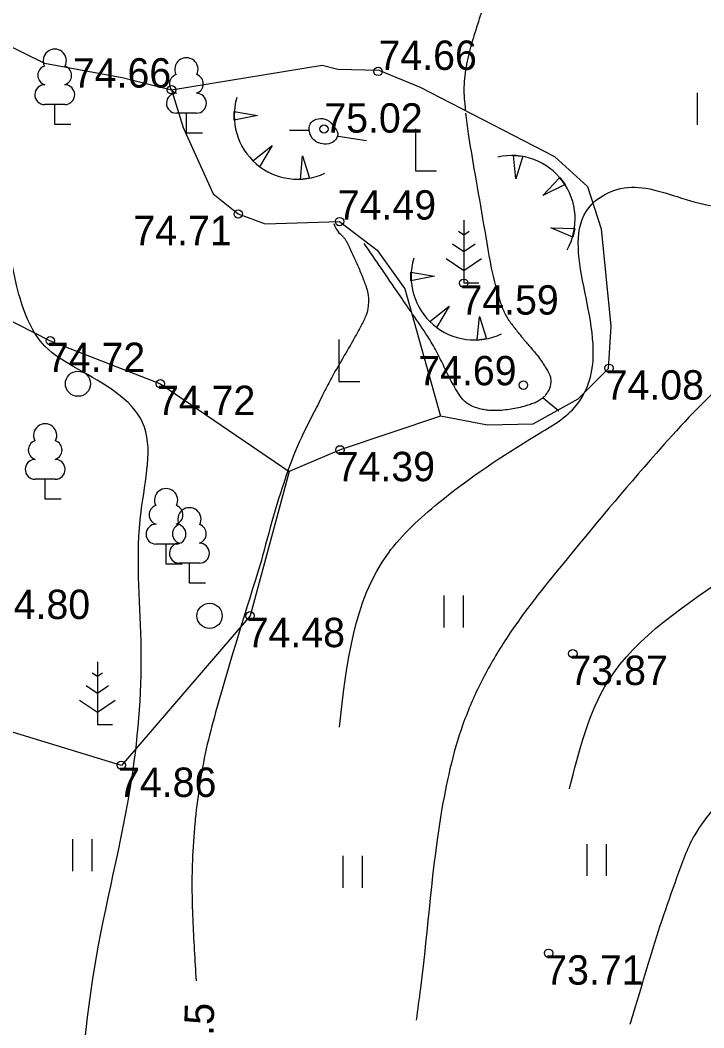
# Model space of a CAD drawing. Extents: x 637052 to 638628, y 6462502 to 6466834.
# Drawn here: x 637626.45 to 637642.74, y 6465808.45 to 6465832.47 of the extents above; entities that cross this region are included whole.
import ezdxf

# ---------------------------------------------------------------- set-up
doc = ezdxf.new("R2010")
doc.units = 0
for name, color, linetype in [('HALJASTUS', 7, 'Continuous'), ('HORISONTAAL-EH2000', 7, 'Continuous'), ('KORGUS-EH2000', 7, 'Continuous'), ('PUU', 7, 'Continuous'), ('RELJEEF', 7, 'Continuous')]:
    doc.layers.add(name, color=color, linetype=linetype)

msp = doc.modelspace()

# ---------------------------------------------------------------- linework, layer by layer
at = {"layer": 'HALJASTUS'}
for p, q in [((637642.578, 6465830.736), (637642.578, 6465829.976)), ((637635.868, 6465829.88), (637635.868, 6465828.88)), ((637635.868, 6465828.88), (637636.368, 6465828.88)), ((637634.044, 6465824.861), (637634.044, 6465823.861)), ((637634.044, 6465823.861), (637634.544, 6465823.861)), ((637636.543, 6465818.758), (637636.543, 6465817.998)), ((637637.003, 6465818.758), (637637.003, 6465817.998)), ((637627.701, 6465812.948), (637627.701, 6465812.188)), ((637628.161, 6465812.948), (637628.161, 6465812.188)), ((637639.956, 6465812.834), (637639.956, 6465812.074)), ((637640.416, 6465812.834), (637640.416, 6465812.074)), ((637634.142, 6465812.549), (637634.142, 6465811.789)), ((637634.602, 6465812.549), (637634.602, 6465811.789))]:
    msp.add_line(p, q, dxfattribs=at)
for points in [[(637623.834, 6465834.261), (637625.421, 6465832.291), (637626.029, 6465831.939), (637627.031, 6465831.445), (637628.882, 6465831.102), (637630.058, 6465830.812), (637633.651, 6465831.394), (637634.019, 6465831.305), (637634.995, 6465831.274), (637635.985, 6465830.874), (637639.181, 6465829.224), (637639.967, 6465828.503), (637640.297, 6465827.499), (637640.526, 6465825.177), (637640.465, 6465824.159), (637639.739, 6465823.438), (637638.67, 6465822.837), (637637.583, 6465822.817), (637636.463, 6465823.03), (637634.074, 6465822.228), (637632.861, 6465821.715)], [(637630.058, 6465830.812), (637630.339, 6465829.91), (637631.051, 6465828.33), (637631.65, 6465827.85), (637632.294, 6465827.619), (637634.062, 6465827.668), (637634.958, 6465826.985), (637635.617, 6465826.07), (637636.463, 6465823.03)], [(637624.342, 6465826.268), (637627.17, 6465824.83), (637629.793, 6465823.804), (637632.861, 6465821.715), (637631.929, 6465818.272), (637628.865, 6465814.703), (637624.367, 6465816.08)]]:
    msp.add_lwpolyline(points, dxfattribs=at)
for centre in [(637627.831, 6465823.804), (637630.966, 6465818.271)]:
    msp.add_circle(centre, 0.3, dxfattribs=at)
at = {"layer": 'HORISONTAAL-EH2000'}
for p, q in [((637633.348, 6465829.84), (637632.869, 6465829.84)), ((637634.033, 6465829.703), (637634.701, 6465829.6)), ((637638.912, 6465823.468), (637639.289, 6465823.159))]:
    msp.add_line(p, q, dxfattribs=at)
for points in [[(637639.539, 6465814.147), (637640.463, 6465816.717), (637643.442, 6465819.321), (637647.14, 6465822.233), (637650.804, 6465826.036), (637653.509, 6465830.662), (637657.138, 6465836.349), (637659.775, 6465839.672), (637662.411, 6465844.503), (637664.808, 6465846.353), (637666.006, 6465847.655), (637667.273, 6465850.567), (637670.68, 6465858.482), (637674.31, 6465868.623), (637674.378, 6465870.199), (637673.351, 6465874.105), (637672.598, 6465880.135), (637670.338, 6465883.287), (637668.77, 6465883.833), (637666.349, 6465884.144), (637662.035, 6465884.11), (637660.22, 6465883.493), (637656.933, 6465880.615), (637651.694, 6465877.634), (637648.407, 6465874.653), (637645.363, 6465873.297), (637643.887, 6465873.591), (637642.415, 6465875.27), (637640.703, 6465876.229), (637638.032, 6465878.251), (637636.218, 6465883.219), (637634.642, 6465884.555), (637631.458, 6465886.508), (637630.329, 6465886.336), (637629.746, 6465885.069), (637631.116, 6465881.951), (637631.938, 6465879.244), (637631.869, 6465873.283), (637630.534, 6465869.994), (637628.993, 6465867.63), (637626.973, 6465867.39), (637625.945, 6465868.726), (637624.473, 6465873.625), (637623.925, 6465878.319), (637620.506, 6465888.133), (637618.721, 6465889.352), (637616.256, 6465890.277), (637615.126, 6465891.613), (637613.927, 6465894.217), (637613.379, 6465896.752), (637612.856, 6465897.72), (637612.01, 6465898.739), (637609.955, 6465900.624)], [(637678.331, 6465874.494), (637678.532, 6465870.863), (637678.361, 6465869.184), (637675.553, 6465862.846), (637673.259, 6465857.707), (637670.349, 6465850.58), (637669.213, 6465847.786), (637668.622, 6465846.398), (637667.986, 6465845.03), (637667.164, 6465843.468), (637666.282, 6465841.939), (637665.379, 6465840.423), (637664.493, 6465838.897), (637663.668, 6465837.379), (637661.318, 6465832.755), (637659.688, 6465829.705), (637658.804, 6465828.218), (637658.337, 6465827.488), (637657.851, 6465826.769), (637657.239, 6465826.064), (637656.584, 6465825.398), (637654.601, 6465823.153), (637652.612, 6465820.91), (637650.797, 6465819.197), (637649.657, 6465818.396), (637648.484, 6465817.647), (637647.304, 6465816.91), (637646.141, 6465816.147), (637643.607, 6465814.297), (637642.511, 6465813.03), (637642.092, 6465812.027), (637641.737, 6465811.012), (637641.107, 6465808.953), (637640.98, 6465808.53)], [(637666.698, 6465869.71), (637666.702, 6465869.39), (637666.977, 6465868.4), (637667.57, 6465867.485), (637668.191, 6465866.58), (637668.551, 6465865.621), (637668.626, 6465864.825), (637668.631, 6465864.005), (637668.544, 6465863.188), (637668.346, 6465862.401), (637668.009, 6465861.491), (637667.649, 6465860.589), (637666.976, 6465858.769), (637664.802, 6465851.848), (637663.98, 6465849.313), (637663.659, 6465848.906), (637663.431, 6465848.747), (637663.192, 6465848.593), (637662.906, 6465848.428), (637662.61, 6465848.319), (637662.199, 6465848.388), (637661.857, 6465848.73), (637661.775, 6465849.049), (637661.808, 6465849.4), (637661.829, 6465849.751), (637661.711, 6465850.066), (637661.409, 6465850.265), (637660.821, 6465850.221), (637660.589, 6465850.088), (637660.37, 6465849.939), (637659.999, 6465849.57), (637659.757, 6465849.211), (637659.54, 6465848.842), (637659.321, 6465848.477), (637659.075, 6465848.131), (637657.996, 6465846.812), (637656.567, 6465845.167), (637656.214, 6465844.617), (637655.881, 6465844.057), (637655.256, 6465842.913), (637654.653, 6465841.757), (637654.033, 6465840.61), (637653.554, 6465839.788), (637652.013, 6465838.589), (637649.856, 6465837.698), (637648.897, 6465837.355), (637648.421, 6465837.122), (637648.221, 6465836.955), (637648.075, 6465836.739), (637647.992, 6465836.485), (637647.95, 6465836.226), (637647.919, 6465835.966), (637647.87, 6465835.711), (637647.767, 6465835.368), (637647.695, 6465834.287), (637647.777, 6465833.197), (637647.888, 6465832.105), (637647.904, 6465831.017), (637647.733, 6465829.784), (637646.706, 6465827.145), (637645.644, 6465825.672), (637645.053, 6465825.18), (637644.422, 6465824.745), (637643.794, 6465824.312), (637643.213, 6465823.822), (637641.604, 6465822.143), (637639.378, 6465819.505), (637638.077, 6465817.792), (637637.506, 6465816.831), (637637.05, 6465815.817), (637636.502, 6465813.681), (637635.989, 6465809.398), (637635.886, 6465808.634)], [(637634.06, 6465815.621), (637635.225, 6465819.766), (637636.423, 6465820.966), (637638.751, 6465822.576), (637639.71, 6465823.295), (637640.087, 6465824.22), (637640.155, 6465828.16), (637640.669, 6465828.435), (637642.107, 6465828.263), (637643.613, 6465828.195), (637643.887, 6465828.743), (637644.435, 6465831.861), (637643.956, 6465834.328), (637642.21, 6465835.972), (637641.833, 6465837.514), (637642.038, 6465839.364), (637643.545, 6465839.638), (637645.497, 6465839.193), (637646.9, 6465839.741), (637648.373, 6465841.797), (637650.633, 6465843.475), (637654.194, 6465847.21), (637654.776, 6465848.135), (637657.686, 6465854.131), (637658.885, 6465857.557), (637658.542, 6465860.024), (637657.549, 6465860.469), (637654.468, 6465859.784), (637651.352, 6465858.002), (637646.627, 6465856.563), (637643.785, 6465855.981), (637640.908, 6465857.42), (637639.368, 6465858.002), (637637.998, 6465857.248), (637636.354, 6465855.981), (637634.437, 6465852.486), (637631.218, 6465849.711), (637627.829, 6465848.991), (637624.85, 6465849.471), (637620.399, 6465851.39), (637619.063, 6465851.972), (637616.221, 6465851.835), (637613.311, 6465850.396), (637612.421, 6465849.608), (637608.877, 6465848.375), (637604.699, 6465849.266), (637601.686, 6465852.829), (637598.605, 6465855.433), (637598.057, 6465857.557), (637597.509, 6465860.092)], [(637600.676, 6465796.777), (637605.71, 6465796.64), (637611.633, 6465796.982), (637617.214, 6465796.674), (637620.946, 6465797.017), (637624.028, 6465798.353), (637626.373, 6465800.203), (637627.743, 6465805.137), (637628.222, 6465809.865), (637629.113, 6465814.387), (637629.335, 6465817.676), (637629.335, 6465820.76), (637629.369, 6465822.884), (637627.829, 6465824.152), (637627.041, 6465824.7), (637626.425, 6465825.933), (637625.055, 6465831.587), (637622.213, 6465833.231), (637618.481, 6465833.3), (637613.071, 6465832.169), (637609.134, 6465830.97), (637603.963, 6465830.387), (637601.977, 6465829.188), (637599.82, 6465826.516), (637596.02, 6465823.878), (637594.581, 6465823.432), (637592.698, 6465824.118), (637590.61, 6465826.242), (637588.761, 6465830.97), (637587.733, 6465834.91), (637586.912, 6465838.336), (637586.638, 6465843.612)], [(637639.253, 6465838.821), (637639.474, 6465838.536), (637639.655, 6465838.226), (637639.812, 6465837.901), (637639.962, 6465837.568), (637640.032, 6465837.398), (637640.085, 6465837.22), (637640.11, 6465837.042), (637640.109, 6465836.955), (637640.098, 6465836.87), (637639.967, 6465836.586), (637639.858, 6465836.46), (637639.73, 6465836.345), (637639.62, 6465836.288), (637639.499, 6465836.26), (637639.381, 6465836.231), (637639.283, 6465836.171), (637639.031, 6465835.86), (637638.761, 6465835.468), (637638.499, 6465835.075), (637638.041, 6465834.249), (637637.885, 6465833.885), (637637.741, 6465833.518), (637637.605, 6465833.147), (637637.479, 6465832.774), (637637.305, 6465832.233), (637637.148, 6465831.691), (637637.045, 6465831.147), (637637.025, 6465830.874), (637637.032, 6465830.6), (637637.058, 6465830.333)], [(637633.932, 6465829.925), (637633.761, 6465830.096), (637633.384, 6465830.028), (637633.384, 6465829.702), (637633.607, 6465829.531), (637633.966, 6465829.617), (637634.018, 6465829.771), (637633.932, 6465829.925)], [(637637.066, 6465830.256), (637637.13, 6465829.764), (637637.265, 6465828.93), (637637.673, 6465826.562)], [(637633.924, 6465827.622), (637634.021, 6465827.437), (637634.139, 6465827.312), (637634.192, 6465827.249), (637634.232, 6465827.184), (637634.361, 6465826.909), (637634.488, 6465826.633), (637634.549, 6465826.494), (637634.606, 6465826.354), (637634.66, 6465826.213), (637634.711, 6465826.07), (637634.694, 6465825.437), (637634.574, 6465825.19), (637634.446, 6465824.949), (637634.174, 6465824.474), (637633.902, 6465824.001), (637633.71, 6465823.64), (637633.65, 6465823.518), (637633.541, 6465823.297), (637633.429, 6465823.077), (637633.205, 6465822.637), (637632.831, 6465821.727), (637632.193, 6465819.564)], [(637635.766, 6465825.515), (637635.469, 6465825.951), (637634.647, 6465827.15)], [(637637.673, 6465826.562), (637637.882, 6465825.779), (637637.923, 6465825.656), (637637.947, 6465825.596), (637637.972, 6465825.536), (637638.029, 6465825.42), (637638.098, 6465825.312), (637638.176, 6465825.207), (637638.256, 6465825.103), (637638.419, 6465824.898), (637638.505, 6465824.795), (637638.593, 6465824.692), (637638.681, 6465824.59), (637638.767, 6465824.486), (637638.887, 6465824.32), (637638.943, 6465824.234), (637638.999, 6465824.146), (637639.064, 6465824.023), (637639.089, 6465823.938), (637639.078, 6465823.741), (637639.041, 6465823.642), (637639.013, 6465823.593), (637638.978, 6465823.544), (637638.889, 6465823.451), (637638.795, 6465823.387), (637638.693, 6465823.342), (637638.584, 6465823.304), (637638.409, 6465823.252), (637638.234, 6465823.213), (637637.882, 6465823.167), (637637.622, 6465823.169), (637637.491, 6465823.187), (637637.36, 6465823.218), (637637.146, 6465823.307), (637637.053, 6465823.373), (637636.975, 6465823.458), (637636.913, 6465823.547), (637636.854, 6465823.636), (637636.748, 6465823.822), (637636.558, 6465824.197), (637636.374, 6465824.572), (637636.162, 6465824.931), (637635.807, 6465825.455)], [(637632.193, 6465819.564), (637631.141, 6465816.083), (637630.912, 6465815.21), (637630.741, 6465814.321), (637630.625, 6465813.422), (637630.587, 6465812.971), (637630.559, 6465812.52), (637630.564, 6465811.046), (637630.646, 6465809.572)]]:
    msp.add_spline(points, degree=3, dxfattribs=at)
at = {"layer": 'KORGUS-EH2000'}
for centre in [(637634.979, 6465831.247), (637630.058, 6465830.812), (637633.692, 6465829.875), (637631.65, 6465827.85), (637634.062, 6465827.668), (637637.022, 6465826.199), (637627.17, 6465824.83), (637640.481, 6465824.173), (637629.793, 6465823.804), (637638.442, 6465823.77), (637634.074, 6465822.228), (637631.929, 6465818.272), (637639.62, 6465817.371), (637628.863, 6465814.71), (637639.042, 6465810.229)]:
    msp.add_circle(centre, 0.1, dxfattribs=at)
at = {"layer": 'PUU'}
for p, q in [((637627.517, 6465830.457), (637627.037, 6465830.457)), ((637627.277, 6465829.982), (637627.277, 6465830.457)), ((637630.654, 6465830.253), (637630.174, 6465830.253)), ((637630.414, 6465829.778), (637630.414, 6465830.253)), ((637627.657, 6465829.982), (637627.277, 6465829.982)), ((637630.794, 6465829.778), (637630.414, 6465829.778)), ((637637.022, 6465827.699), (637637.022, 6465826.199)), ((637637.022, 6465827.349), (637636.898, 6465827.432)), ((637637.146, 6465827.432), (637637.022, 6465827.349)), ((637637.022, 6465826.949), (637636.755, 6465827.127)), ((637637.289, 6465827.127), (637637.022, 6465826.949)), ((637636.598, 6465826.788), (637637.022, 6465826.506)), ((637637.022, 6465826.506), (637637.446, 6465826.788)), ((637637.382, 6465826.199), (637637.022, 6465826.199)), ((637627.289, 6465821.527), (637626.809, 6465821.527)), ((637627.049, 6465821.052), (637627.049, 6465821.527)), ((637627.429, 6465821.052), (637627.049, 6465821.052)), ((637630.169, 6465819.982), (637629.689, 6465819.982)), ((637629.929, 6465819.507), (637629.929, 6465819.982)), ((637630.309, 6465819.507), (637629.929, 6465819.507)), ((637630.725, 6465819.528), (637630.245, 6465819.528)), ((637630.485, 6465819.053), (637630.485, 6465819.528)), ((637630.865, 6465819.053), (637630.485, 6465819.053)), ((637628.294, 6465817.173), (637628.294, 6465815.673)), ((637628.294, 6465816.823), (637628.169, 6465816.906)), ((637628.418, 6465816.906), (637628.294, 6465816.823)), ((637628.294, 6465816.423), (637628.027, 6465816.601)), ((637628.56, 6465816.601), (637628.294, 6465816.423)), ((637627.869, 6465816.262), (637628.294, 6465815.98)), ((637628.294, 6465815.98), (637628.718, 6465816.262)), ((637628.654, 6465815.673), (637628.294, 6465815.673))]:
    msp.add_line(p, q, dxfattribs=at)
for centre, radius, start, end in [((637627.277, 6465831.502), 0.277, 332.5799, 207.4201), ((637630.414, 6465831.298), 0.277, 332.5799, 207.4201), ((637627.107, 6465831.155), 0.233, 109.0217, 253.1415), ((637627.447, 6465831.155), 0.233, 286.8508, 70.9859), ((637630.244, 6465830.951), 0.233, 109.0217, 253.1415), ((637630.584, 6465830.951), 0.233, 286.8508, 70.9859), ((637627.04, 6465830.694), 0.238, 90.0016, 269.3953), ((637627.514, 6465830.694), 0.238, 270.6047, 89.9984), ((637630.177, 6465830.49), 0.238, 90.0016, 269.3953), ((637630.651, 6465830.49), 0.238, 270.6047, 89.9984), ((637627.049, 6465822.572), 0.277, 332.5799, 207.4201), ((637626.879, 6465822.225), 0.233, 109.0217, 253.1415), ((637627.219, 6465822.225), 0.233, 286.8508, 70.9859), ((637626.812, 6465821.764), 0.238, 90.0016, 269.3953), ((637627.286, 6465821.764), 0.238, 270.6047, 89.9984), ((637629.929, 6465821.027), 0.277, 332.5799, 207.4201), ((637629.759, 6465820.68), 0.233, 109.0217, 253.1415), ((637630.099, 6465820.68), 0.233, 286.8508, 70.9859), ((637630.485, 6465820.573), 0.277, 332.5799, 207.4201), ((637629.692, 6465820.219), 0.238, 90.0016, 269.3953), ((637630.315, 6465820.226), 0.233, 109.0217, 253.1415), ((637630.166, 6465820.219), 0.238, 270.6047, 89.9984), ((637630.655, 6465820.226), 0.233, 286.8508, 70.9859), ((637630.248, 6465819.765), 0.238, 90.0016, 269.3953), ((637630.722, 6465819.765), 0.238, 270.6047, 89.9984)]:
    msp.add_arc(centre, radius, start, end, dxfattribs=at)
at = {"layer": 'RELJEEF'}
for points in [[(637632.109, 6465830.194), (637631.549, 6465830.084), (637631.549, 6465830.294)], [(637632.459, 6465829.484), (637632.159, 6465828.974), (637631.999, 6465829.114)], [(637633.179, 6465829.234), (637633.349, 6465828.704), (637633.129, 6465828.674)], [(637638.259, 6465828.69), (637638.208, 6465829.244), (637638.43, 6465829.225)], [(637638.907, 6465828.289), (637639.311, 6465828.721), (637639.437, 6465828.55)], [(637639.094, 6465827.52), (637639.665, 6465827.505), (637639.619, 6465827.3)], [(637636.323, 6465826.364), (637635.763, 6465826.254), (637635.763, 6465826.464)], [(637636.673, 6465825.654), (637636.373, 6465825.144), (637636.213, 6465825.284)], [(637637.393, 6465825.404), (637637.563, 6465824.874), (637637.343, 6465824.844)]]:
    msp.add_lwpolyline(points, close=True, dxfattribs=at)
for centre, start, end in [((637633.066, 6465830.192), 163.4234, 295.1745), ((637638.161, 6465827.73), 330.8487, 102.5998), ((637637.279, 6465826.362), 163.4234, 295.1745)]:
    msp.add_arc(centre, 1.514, start, end, dxfattribs=at)

# ---------------------------------------------------------------- texts
at = {"layer": 'HORISONTAAL-EH2000'}
msp.add_text('74.5', height=0.7, rotation=88.6872, dxfattribs=at).set_placement((637631.034, 6465807.218))
at = {"layer": 'KORGUS-EH2000'}
for s, p in [('74.66', (637634.99, 6465831.284)), ('74.66', (637627.709, 6465830.863)), ('75.02', (637633.699, 6465829.789)), ('74.49', (637634.02, 6465827.716)), ('74.71', (637629.151, 6465827.106)), ('74.59', (637636.942, 6465825.452)), ('74.72', (637627.09, 6465824.083)), ('74.69', (637635.936, 6465823.767)), ('74.08', (637640.401, 6465823.426)), ('74.72', (637629.713, 6465823.057)), ('74.39', (637633.994, 6465821.481)), ('74.80', (637625.778, 6465818.196)), ('74.48', (637631.849, 6465817.525)), ('73.87', (637639.54, 6465816.624)), ('74.86', (637628.785, 6465813.956)), ('73.71', (637638.962, 6465809.482))]:
    msp.add_text(s, height=0.7, dxfattribs=at).set_placement(p)

doc.saveas('drawing.dxf')
